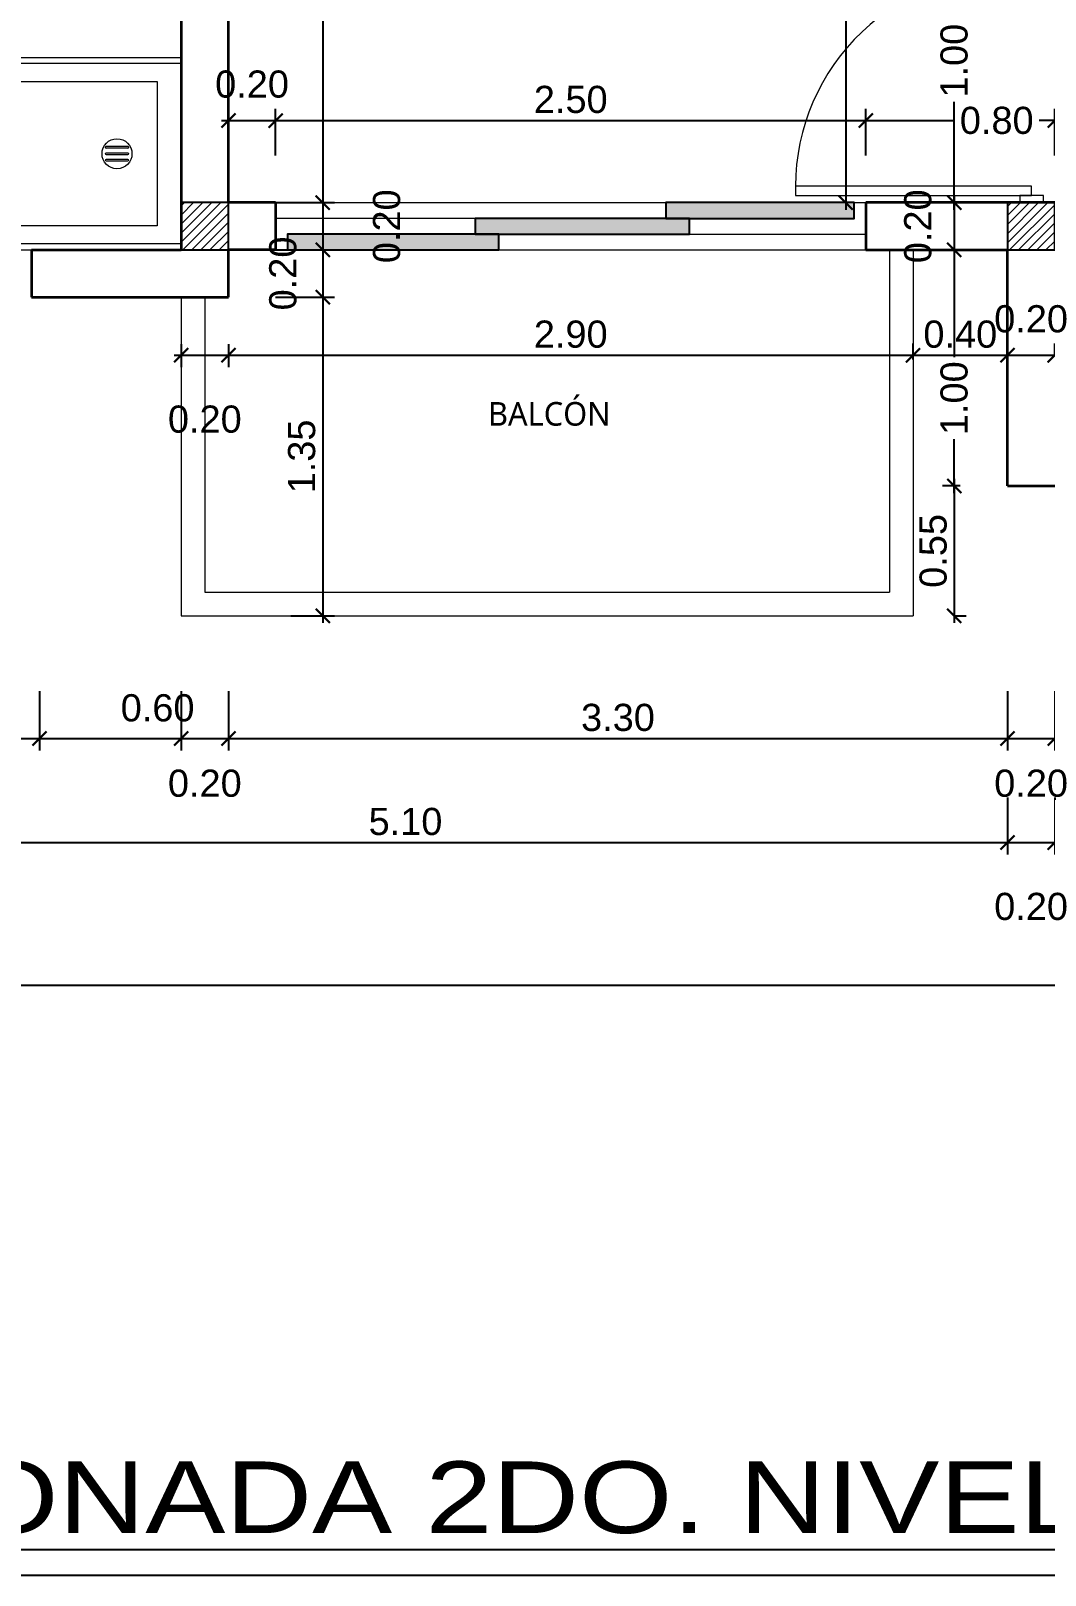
# Model space of a CAD drawing. Header units: feet. Extents: x -417 to 46, y -646 to -218.
# Drawn here: x -74.79 to -70.49, y -501.24 to -494.7 of the extents above; entities that cross this region are included whole.
import ezdxf

# ---------------------------------------------------------------- set-up
doc = ezdxf.new("R2010")
doc.units = ezdxf.units.FT
doc.header["$MEASUREMENT"] = 0
for name, color, linetype, lineweight in [('A-WALL', 4, 'Continuous', 25), ('DIM-COTAS', 1, 'Continuous', 5), ('P-SANR-FIXT', 2, 'Continuous', 9), ('Piso', 8, 'Continuous', 9), ('puertas', 8, 'Continuous', 9), ('TXT', 2, 'Continuous', 9)]:
    doc.layers.add(name, color=color, linetype=linetype, lineweight=lineweight)
for name, color, linetype in [('AGUASNEGRAS', 4, 'Continuous'), ('columna', 9, 'Continuous'), ('DIM', 10, 'Continuous'), ('PERT-VENT', 2, 'Continuous'), ('textos', 7, 'Continuous'), ('TEXXT', 8, 'Continuous')]:
    doc.layers.add(name, color=color, linetype=linetype)
doc.styles.add('ads', font='trebuc.ttf', dxfattribs={"height": 0.14})
doc.styles.add('DAMIAN', font='arial.ttf', dxfattribs={"height": 0.12})
doc.styles.get("Standard").update_dxf_attribs({"font": 'arial.ttf', "height": 0.115})
doc.dimstyles.new('KEILY', dxfattribs={"dimtxt": 0.115, "dimasz": 0.06, "dimexe": 0.05, "dimexo": 0.2, "dimgap": 0.03, "dimtad": 1, "dimzin": 1, "dimdsep": 46, "dimtxsty": 'Standard', "dimblk": 'ARCHTICK', "dimcen": 2.5, "dimdle": 0.03, "dimclrd": 256, "dimclre": 256, "dimclrt": 7, "dimadec": 0, "dimazin": 0, "dimtfac": 1, "dimtmove": 2, "dimatfit": 3, "dimfxl": 0.2, "dimfxlon": 1, "dimtolj": 1, "dimtzin": 1, "dimarcsym": 0})

# ---------------------------------------------------------------- blocks, each defined once
blk = doc.blocks.new('A$C4D292AF4')
at = {"layer": 'puertas'}
for points in [[(0.03, 0.05), (0.07, 0.05), (0.07, 1.05), (0.03, 1.05)], [(0, 0), (0.03, 0), (0.03, 0.1), (0, 0.1)], [(0.97, 0), (1, 0), (1, 0.1), (0.97, 0.1)]]:
    blk.add_lwpolyline(points, close=True, dxfattribs=at)
blk.add_arc((0.0677, 0.1465), 0.9035, 357.04812, 89.85557, dxfattribs=at)
blk = doc.blocks.new('A$C45091238')
for points in [[(1.6527, 0.1333), (2.45, 0.1333), (2.45, 0.2), (1.6527, 0.2)], [(0.8455, 0.0667), (1.7527, 0.0667), (1.7527, 0.1333), (0.8455, 0.1333)], [(0.05, 0), (0.9455, 0), (0.9455, 0.0667), (0.05, 0.0667)]]:
    blk.add_hatch(color=256).paths.add_polyline_path(points)
at = {"layer": 'PERT-VENT', "extrusion": (-6.28888e-16, -1.94037e-15, -1)}
for points in [[(-1.6527, 0.1333), (-2.45, 0.1333), (-2.45, 0.2), (-1.6527, 0.2)], [(-0.8455, 0.0667), (-1.7527, 0.0667), (-1.7527, 0.1333), (-0.8455, 0.1333)], [(-0.05, 0), (-0.9455, 0), (-0.9455, 0.0667), (-0.05, 0.0667)]]:
    blk.add_lwpolyline(points, close=True, dxfattribs=at)
at = {"layer": 'Piso'}
for p, q in [((0, 0.2), (2.5, 0.2)), ((0, 0), (2.5, 0))]:
    blk.add_line(p, q, dxfattribs=at)
at = {"layer": 'Piso', "extrusion": (-6.28888e-16, -1.94037e-15, -1)}
for p, q in [((0.8955, 0.1333), (0, 0.1333)), ((1.7527, 0.0667), (2.5, 0.0667))]:
    blk.add_line(p, q, dxfattribs=at)
blk = doc.blocks.new('A$C24CF40E6')
at = {"layer": 'P-SANR-FIXT', "extrusion": (-2.36783e-12, 8.94772e-16, -1)}
for p, q in [((0, 0.8144), (1.6, 0.8144)), ((1.6, 0.789), (0, 0.789)), ((1.6, 0.8144), (1.6, 0.789)), ((1.6, 0.0254), (1.6, 0.789)), ((0.1016, 0.7128), (1.4984, 0.7128)), ((1.4984, 0.7128), (1.4984, 0.1016)), ((1.2834, 0.4389), (1.3726, 0.4389)), ((1.3726, 0.4301), (1.2834, 0.4301)), ((1.2834, 0.4116), (1.3726, 0.4116)), ((1.3726, 0.4028), (1.2834, 0.4028)), ((1.2834, 0.3843), (1.3726, 0.3843)), ((1.3726, 0.3755), (1.2834, 0.3755)), ((1.4984, 0.1016), (0.1016, 0.1016))]:
    blk.add_line(p, q, dxfattribs=at)
at = {"layer": 'P-SANR-FIXT', "extrusion": (2.36783e-12, 8.94772e-16, -1)}
for p, q in [((0, 0.8144), (0, 0.789)), ((0, 0.0254), (0, 0.789)), ((0.1016, 0.7128), (0.1016, 0.1016))]:
    blk.add_line(p, q, dxfattribs=at)
at = {"layer": 'P-SANR-FIXT', "extrusion": (-2.36783e-12, -8.94772e-16, -1)}
for p, q in [((1.6, 0.0254), (0, 0.0254)), ((0, 0), (1.6, 0)), ((1.6, 0), (1.6, 0.0254))]:
    blk.add_line(p, q, dxfattribs=at)
at = {"layer": 'P-SANR-FIXT', "extrusion": (2.36783e-12, -8.94772e-16, -1)}
blk.add_line((0, 0), (0, 0.0254), dxfattribs=at)
at = {"layer": 'P-SANR-FIXT', "extrusion": (-2.36783e-12, 8.94772e-16, -1)}
for centre, radius, start, end in [((-1.328, 0.4072), 0.0635, 0, 180), ((-1.328, 0.4072), 0.0635, 0, 180), ((-1.328, 0.4072), 0.0635, 180, 0), ((-1.328, 0.4072), 0.0635, 180, 0), ((-1.2834, 0.4345), 0.00444, 270, 90), ((-1.2834, 0.4072), 0.00444, 270, 90), ((-1.3726, 0.4345), 0.00444, 90, 270), ((-1.3726, 0.4072), 0.00444, 90, 270), ((-1.2834, 0.3799), 0.00444, 270, 90), ((-1.3726, 0.3799), 0.00444, 90, 270)]:
    blk.add_arc(centre, radius, start, end, dxfattribs=at)
blk = doc.blocks.new('_ArchTick')
at = {"layer": 'DIM-COTAS', "color": 0, "const_width": 0.15}
blk.add_lwpolyline([(-0.5, -0.5), (0.5, 0.5)], dxfattribs=at)
blk = doc.blocks.new('*D2022')
at = {"layer": 'Defpoints', "color": 0, "transparency": 16777216}
for p in [(-75.5491, -495.8275), (-74.7491, -495.8275), (-74.7491, -497.6972)]:
    blk.add_point(p, dxfattribs=at)
at = {"layer": 'DIM', "lineweight": -2, "transparency": 16777216}
for p, q in [((-75.5491, -497.4972), (-75.5491, -497.7472)), ((-74.7491, -497.4972), (-74.7491, -497.7472)), ((-75.5791, -497.6972), (-74.7191, -497.6972))]:
    blk.add_line(p, q, dxfattribs=at)
at = {"layer": 'DIM', "lineweight": -2, "transparency": 16777216, "xscale": 0.06, "yscale": 0.06, "zscale": 0.06, "rotation": 180}
blk.add_blockref('_ArchTick', (-75.5491, -497.6972), dxfattribs=at)
at = {"layer": 'DIM', "lineweight": -2, "transparency": 16777216, "xscale": 0.06, "yscale": 0.06, "zscale": 0.06}
blk.add_blockref('_ArchTick', (-74.7491, -497.6972), dxfattribs=at)
at = {"layer": 'DIM', "color": 7, "transparency": 16777216, "insert": (-75.1491, -497.6085), "char_height": 0.115, "attachment_point": 5}
blk.add_mtext('\\A1;0.80', dxfattribs=at)
blk = doc.blocks.new('*D2023')
at = {"layer": 'Defpoints', "color": 0, "transparency": 16777216}
for p in [(-74.1491, -495.6275), (-74.7491, -495.8275), (-74.1491, -497.6972)]:
    blk.add_point(p, dxfattribs=at)
at = {"layer": 'DIM', "lineweight": -2, "transparency": 16777216}
for p, q in [((-74.7491, -497.4972), (-74.7491, -497.7472)), ((-74.1491, -497.4972), (-74.1491, -497.7472)), ((-74.7791, -497.6972), (-74.1191, -497.6972))]:
    blk.add_line(p, q, dxfattribs=at)
at = {"layer": 'DIM', "lineweight": -2, "transparency": 16777216, "xscale": 0.06, "yscale": 0.06, "zscale": 0.06, "rotation": 180}
blk.add_blockref('_ArchTick', (-74.7491, -497.6972), dxfattribs=at)
at = {"layer": 'DIM', "lineweight": -2, "transparency": 16777216, "xscale": 0.06, "yscale": 0.06, "zscale": 0.06}
blk.add_blockref('_ArchTick', (-74.1491, -497.6972), dxfattribs=at)
at = {"layer": 'DIM', "color": 7, "transparency": 16777216, "insert": (-74.2491, -497.5678), "char_height": 0.115, "attachment_point": 5}
blk.add_mtext('\\A1;0.60', dxfattribs=at)
blk = doc.blocks.new('*D2024')
at = {"layer": 'Defpoints', "color": 0, "transparency": 16777216}
for p in [(-74.1491, -495.6275), (-73.9491, -495.8275), (-73.9491, -497.6972)]:
    blk.add_point(p, dxfattribs=at)
at = {"layer": 'DIM', "lineweight": -2, "transparency": 16777216}
for p, q in [((-74.1491, -497.4972), (-74.1491, -497.7472)), ((-73.9491, -497.4972), (-73.9491, -497.7472)), ((-74.1791, -497.6972), (-73.9191, -497.6972))]:
    blk.add_line(p, q, dxfattribs=at)
at = {"layer": 'DIM', "lineweight": -2, "transparency": 16777216, "xscale": 0.06, "yscale": 0.06, "zscale": 0.06, "rotation": 180}
blk.add_blockref('_ArchTick', (-74.1491, -497.6972), dxfattribs=at)
at = {"layer": 'DIM', "lineweight": -2, "transparency": 16777216, "xscale": 0.06, "yscale": 0.06, "zscale": 0.06}
blk.add_blockref('_ArchTick', (-73.9491, -497.6972), dxfattribs=at)
at = {"layer": 'DIM', "color": 7, "transparency": 16777216, "insert": (-74.0491, -497.8872), "char_height": 0.115, "attachment_point": 5}
blk.add_mtext('\\A1;0.20', dxfattribs=at)
blk = doc.blocks.new('*D2025')
at = {"layer": 'Defpoints', "color": 0, "transparency": 16777216}
for p in [(-73.9491, -495.8275), (-70.6491, -496.6275), (-70.6491, -497.6972)]:
    blk.add_point(p, dxfattribs=at)
at = {"layer": 'DIM', "lineweight": -2, "transparency": 16777216}
for p, q in [((-73.9491, -497.4972), (-73.9491, -497.7472)), ((-70.6491, -497.4972), (-70.6491, -497.7472)), ((-73.9791, -497.6972), (-70.6191, -497.6972))]:
    blk.add_line(p, q, dxfattribs=at)
at = {"layer": 'DIM', "lineweight": -2, "transparency": 16777216, "xscale": 0.06, "yscale": 0.06, "zscale": 0.06, "rotation": 180}
blk.add_blockref('_ArchTick', (-73.9491, -497.6972), dxfattribs=at)
at = {"layer": 'DIM', "lineweight": -2, "transparency": 16777216, "xscale": 0.06, "yscale": 0.06, "zscale": 0.06}
blk.add_blockref('_ArchTick', (-70.6491, -497.6972), dxfattribs=at)
at = {"layer": 'DIM', "color": 7, "transparency": 16777216, "insert": (-72.2991, -497.6084), "char_height": 0.115, "attachment_point": 5}
blk.add_mtext('\\A1;3.30', dxfattribs=at)
blk = doc.blocks.new('*D2026')
at = {"layer": 'Defpoints', "color": 0, "transparency": 16777216}
for p in [(-70.6491, -496.6275), (-70.4491, -496.6275), (-70.4491, -497.6972)]:
    blk.add_point(p, dxfattribs=at)
at = {"layer": 'DIM', "lineweight": -2, "transparency": 16777216}
for p, q in [((-70.6491, -497.4972), (-70.6491, -497.7472)), ((-70.4491, -497.4972), (-70.4491, -497.7472)), ((-70.6791, -497.6972), (-70.4191, -497.6972))]:
    blk.add_line(p, q, dxfattribs=at)
at = {"layer": 'DIM', "lineweight": -2, "transparency": 16777216, "xscale": 0.06, "yscale": 0.06, "zscale": 0.06, "rotation": 180}
blk.add_blockref('_ArchTick', (-70.6491, -497.6972), dxfattribs=at)
at = {"layer": 'DIM', "lineweight": -2, "transparency": 16777216, "xscale": 0.06, "yscale": 0.06, "zscale": 0.06}
blk.add_blockref('_ArchTick', (-70.4491, -497.6972), dxfattribs=at)
at = {"layer": 'DIM', "color": 7, "transparency": 16777216, "insert": (-70.5491, -497.8872), "char_height": 0.115, "attachment_point": 5}
blk.add_mtext('\\A1;0.20', dxfattribs=at)
blk = doc.blocks.new('*D1775')
at = {"layer": 'Defpoints', "color": 0, "transparency": 16777216}
for p in [(-75.7491, -497.7472), (-70.6491, -497.7472), (-70.6491, -498.1379)]:
    blk.add_point(p, dxfattribs=at)
at = {"layer": 'DIM', "lineweight": -2, "transparency": 16777216}
for p, q in [((-75.7491, -497.9472), (-75.7491, -498.1879)), ((-70.6491, -497.9472), (-70.6491, -498.1879)), ((-75.7791, -498.1379), (-70.6191, -498.1379))]:
    blk.add_line(p, q, dxfattribs=at)
at = {"layer": 'DIM', "lineweight": -2, "transparency": 16777216, "xscale": 0.06, "yscale": 0.06, "zscale": 0.06, "rotation": 180}
blk.add_blockref('_ArchTick', (-75.7491, -498.1379), dxfattribs=at)
at = {"layer": 'DIM', "lineweight": -2, "transparency": 16777216, "xscale": 0.06, "yscale": 0.06, "zscale": 0.06}
blk.add_blockref('_ArchTick', (-70.6491, -498.1379), dxfattribs=at)
at = {"layer": 'DIM', "color": 7, "transparency": 16777216, "insert": (-73.1991, -498.0491), "char_height": 0.115, "attachment_point": 5}
blk.add_mtext('\\A1;5.10', dxfattribs=at)
blk = doc.blocks.new('*D1776')
at = {"layer": 'Defpoints', "color": 0, "transparency": 16777216}
for p in [(-70.6491, -497.7472), (-70.4491, -497.7472), (-70.4491, -498.1379)]:
    blk.add_point(p, dxfattribs=at)
at = {"layer": 'DIM', "lineweight": -2, "transparency": 16777216}
for p, q in [((-70.6491, -497.9472), (-70.6491, -498.1879)), ((-70.4491, -497.9472), (-70.4491, -498.1879)), ((-70.6791, -498.1379), (-70.4191, -498.1379))]:
    blk.add_line(p, q, dxfattribs=at)
at = {"layer": 'DIM', "lineweight": -2, "transparency": 16777216, "xscale": 0.06, "yscale": 0.06, "zscale": 0.06, "rotation": 180}
blk.add_blockref('_ArchTick', (-70.6491, -498.1379), dxfattribs=at)
at = {"layer": 'DIM', "lineweight": -2, "transparency": 16777216, "xscale": 0.06, "yscale": 0.06, "zscale": 0.06}
blk.add_blockref('_ArchTick', (-70.4491, -498.1379), dxfattribs=at)
at = {"layer": 'DIM', "color": 7, "transparency": 16777216, "insert": (-70.5491, -498.409), "char_height": 0.115, "attachment_point": 5}
blk.add_mtext('\\A1;0.20', dxfattribs=at)
blk = doc.blocks.new('*D1784')
at = {"layer": 'Defpoints', "color": 0, "transparency": 16777216}
for p in [(-80.2491, -497.7472), (-58.0491, -497.7472), (-80.2491, -498.7434)]:
    blk.add_point(p, dxfattribs=at)
at = {"layer": 'DIM', "lineweight": -2, "transparency": 16777216}
for p, q in [((-80.2491, -498.5434), (-80.2491, -498.7934)), ((-58.0491, -498.5434), (-58.0491, -498.7934)), ((-58.0191, -498.7434), (-80.2791, -498.7434))]:
    blk.add_line(p, q, dxfattribs=at)
at = {"layer": 'DIM', "lineweight": -2, "transparency": 16777216, "xscale": 0.06, "yscale": 0.06, "zscale": 0.06, "rotation": 180}
blk.add_blockref('_ArchTick', (-80.2491, -498.7434), dxfattribs=at)
at = {"layer": 'DIM', "lineweight": -2, "transparency": 16777216, "xscale": 0.06, "yscale": 0.06, "zscale": 0.06}
blk.add_blockref('_ArchTick', (-58.0491, -498.7434), dxfattribs=at)
at = {"layer": 'DIM', "color": 7, "transparency": 16777216, "insert": (-69.1491, -498.6547), "char_height": 0.115, "attachment_point": 5}
blk.add_mtext('\\A1;22.20', dxfattribs=at)
blk = doc.blocks.new('*D2076')
at = {"layer": 'Defpoints', "color": 0, "transparency": 16777216}
for p in [(-73.9491, -490.3275), (-73.9491, -495.4275), (-73.5496, -495.4275)]:
    blk.add_point(p, dxfattribs=at)
at = {"layer": 'DIM', "lineweight": -2, "transparency": 16777216}
for p, q in [((-73.7491, -490.3275), (-73.4996, -490.3275)), ((-73.5496, -490.2975), (-73.5496, -495.4575)), ((-73.7491, -495.4275), (-73.4996, -495.4275))]:
    blk.add_line(p, q, dxfattribs=at)
at = {"layer": 'DIM', "lineweight": -2, "transparency": 16777216, "xscale": 0.06, "yscale": 0.06, "zscale": 0.06}
for p, rotation in [((-73.5496, -490.3275), 90), ((-73.5496, -495.4275), 270)]:
    blk.add_blockref('_ArchTick', p, dxfattribs=dict(at, rotation=rotation))
at = {"layer": 'DIM', "color": 7, "transparency": 16777216, "insert": (-73.6383, -492.8775), "char_height": 0.115, "attachment_point": 5, "rotation": 90}
blk.add_mtext('\\A1;5.10', dxfattribs=at)
blk = doc.blocks.new('*D2077')
at = {"layer": 'Defpoints', "color": 0, "transparency": 16777216}
for p in [(-73.9491, -495.4275), (-73.9491, -495.6275), (-73.5496, -495.6275)]:
    blk.add_point(p, dxfattribs=at)
at = {"layer": 'DIM', "lineweight": -2, "transparency": 16777216}
for p, q in [((-73.7491, -495.4275), (-73.4996, -495.4275)), ((-73.5496, -495.3975), (-73.5496, -495.6575)), ((-73.7491, -495.6275), (-73.4996, -495.6275))]:
    blk.add_line(p, q, dxfattribs=at)
at = {"layer": 'DIM', "lineweight": -2, "transparency": 16777216, "xscale": 0.06, "yscale": 0.06, "zscale": 0.06}
for p, rotation in [((-73.5496, -495.4275), 90), ((-73.5496, -495.6275), 270)]:
    blk.add_blockref('_ArchTick', p, dxfattribs=dict(at, rotation=rotation))
at = {"layer": 'DIM', "color": 7, "transparency": 16777216, "insert": (-73.2785, -495.5275), "char_height": 0.115, "attachment_point": 5, "rotation": 90}
blk.add_mtext('\\A1;0.20', dxfattribs=at)
blk = doc.blocks.new('*D2078')
at = {"layer": 'Defpoints', "color": 0, "transparency": 16777216}
for p in [(-73.9491, -495.6275), (-73.9491, -495.8275), (-73.5496, -495.8275)]:
    blk.add_point(p, dxfattribs=at)
at = {"layer": 'DIM', "lineweight": -2, "transparency": 16777216}
for p, q in [((-73.7491, -495.6275), (-73.4996, -495.6275)), ((-73.5496, -495.5975), (-73.5496, -495.8575)), ((-73.7491, -495.8275), (-73.4996, -495.8275))]:
    blk.add_line(p, q, dxfattribs=at)
at = {"layer": 'DIM', "lineweight": -2, "transparency": 16777216, "xscale": 0.06, "yscale": 0.06, "zscale": 0.06}
for p, rotation in [((-73.5496, -495.6275), 90), ((-73.5496, -495.8275), 270)]:
    blk.add_blockref('_ArchTick', p, dxfattribs=dict(at, rotation=rotation))
at = {"layer": 'DIM', "color": 7, "transparency": 16777216, "insert": (-73.7182, -495.7275), "char_height": 0.115, "attachment_point": 5, "rotation": 90}
blk.add_mtext('\\A1;0.20', dxfattribs=at)
blk = doc.blocks.new('*D2079')
at = {"layer": 'Defpoints', "color": 0, "transparency": 16777216}
for p in [(-73.9491, -495.8275), (-73.8845, -497.1775), (-73.5496, -497.1775)]:
    blk.add_point(p, dxfattribs=at)
at = {"layer": 'DIM', "lineweight": -2, "transparency": 16777216}
for p, q in [((-73.7491, -495.8275), (-73.4996, -495.8275)), ((-73.5496, -495.7975), (-73.5496, -497.2075)), ((-73.6845, -497.1775), (-73.4996, -497.1775))]:
    blk.add_line(p, q, dxfattribs=at)
at = {"layer": 'DIM', "lineweight": -2, "transparency": 16777216, "xscale": 0.06, "yscale": 0.06, "zscale": 0.06}
for p, rotation in [((-73.5496, -495.8275), 90), ((-73.5496, -497.1775), 270)]:
    blk.add_blockref('_ArchTick', p, dxfattribs=dict(at, rotation=rotation))
at = {"layer": 'DIM', "color": 7, "transparency": 16777216, "insert": (-73.6384, -496.5025), "char_height": 0.115, "attachment_point": 5, "rotation": 90}
blk.add_mtext('\\A1;1.35', dxfattribs=at)
blk = doc.blocks.new('*D2112')
at = {"layer": 'Defpoints', "color": 0, "transparency": 16777216}
for p in [(-72.4491, -489.1275), (-71.3346, -495.4275), (-71.1442, -495.4275)]:
    blk.add_point(p, dxfattribs=at)
at = {"layer": 'DIM', "lineweight": -2, "transparency": 16777216}
for p, q in [((-71.3346, -489.0975), (-71.3346, -495.4575)), ((-71.5346, -489.1275), (-71.2846, -489.1275)), ((-71.3346, -495.4275), (-71.3846, -495.4275))]:
    blk.add_line(p, q, dxfattribs=at)
at = {"layer": 'DIM', "lineweight": -2, "transparency": 16777216, "xscale": 0.06, "yscale": 0.06, "zscale": 0.06}
for p, rotation in [((-71.3346, -489.1275), 90), ((-71.3346, -495.4275), 270)]:
    blk.add_blockref('_ArchTick', p, dxfattribs=dict(at, rotation=rotation))
at = {"layer": 'DIM', "color": 7, "transparency": 16777216, "insert": (-71.4233, -492.2775), "char_height": 0.115, "attachment_point": 5, "rotation": 90}
blk.add_mtext('\\A1;6.30', dxfattribs=at)
blk = doc.blocks.new('*D2055')
at = {"layer": 'Defpoints', "color": 0, "transparency": 16777216}
for p in [(-70.6491, -494.4275), (-70.8749, -495.4275), (-70.6622, -495.4275)]:
    blk.add_point(p, dxfattribs=at)
at = {"layer": 'DIM', "lineweight": -2, "transparency": 16777216}
for p, q in [((-70.8491, -494.4275), (-70.9249, -494.4275)), ((-70.8749, -494.3975), (-70.8749, -494.6526)), ((-70.8749, -495.4575), (-70.8749, -495.0001)), ((-70.8622, -495.4275), (-70.9249, -495.4275))]:
    blk.add_line(p, q, dxfattribs=at)
at = {"layer": 'DIM', "lineweight": -2, "transparency": 16777216, "xscale": 0.06, "yscale": 0.06, "zscale": 0.06}
for p, rotation in [((-70.8749, -494.4275), 90), ((-70.8749, -495.4275), 270)]:
    blk.add_blockref('_ArchTick', p, dxfattribs=dict(at, rotation=rotation))
at = {"layer": 'DIM', "color": 7, "transparency": 16777216, "insert": (-70.8749, -494.8263), "char_height": 0.115, "attachment_point": 5, "rotation": 90}
blk.add_mtext('\\A1;1.00', dxfattribs=at)
blk = doc.blocks.new('*D2056')
at = {"layer": 'Defpoints', "color": 0, "transparency": 16777216}
for p in [(-70.6622, -495.4275), (-70.8749, -495.6275), (-70.6491, -495.6275)]:
    blk.add_point(p, dxfattribs=at)
at = {"layer": 'DIM', "lineweight": -2, "transparency": 16777216}
for p, q in [((-70.8622, -495.4275), (-70.9249, -495.4275)), ((-70.8749, -495.3975), (-70.8749, -495.6575)), ((-70.8491, -495.6275), (-70.9249, -495.6275))]:
    blk.add_line(p, q, dxfattribs=at)
at = {"layer": 'DIM', "lineweight": -2, "transparency": 16777216, "xscale": 0.06, "yscale": 0.06, "zscale": 0.06}
for p, rotation in [((-70.8749, -495.4275), 90), ((-70.8749, -495.6275), 270)]:
    blk.add_blockref('_ArchTick', p, dxfattribs=dict(at, rotation=rotation))
at = {"layer": 'DIM', "color": 7, "transparency": 16777216, "insert": (-71.0286, -495.5275), "char_height": 0.115, "attachment_point": 5, "rotation": 90}
blk.add_mtext('\\A1;0.20', dxfattribs=at)
blk = doc.blocks.new('*D2057')
at = {"layer": 'Defpoints', "color": 0, "transparency": 16777216}
for p in [(-70.6491, -495.6275), (-70.8749, -496.6275), (-70.6491, -496.6275)]:
    blk.add_point(p, dxfattribs=at)
at = {"layer": 'DIM', "lineweight": -2, "transparency": 16777216}
for p, q in [((-70.8491, -495.6275), (-70.9249, -495.6275)), ((-70.8749, -495.5975), (-70.8749, -496.0819)), ((-70.8749, -496.6575), (-70.8749, -496.4294)), ((-70.8491, -496.6275), (-70.9249, -496.6275))]:
    blk.add_line(p, q, dxfattribs=at)
at = {"layer": 'DIM', "lineweight": -2, "transparency": 16777216, "xscale": 0.06, "yscale": 0.06, "zscale": 0.06}
for p, rotation in [((-70.8749, -495.6275), 90), ((-70.8749, -496.6275), 270)]:
    blk.add_blockref('_ArchTick', p, dxfattribs=dict(at, rotation=rotation))
at = {"layer": 'DIM', "color": 7, "transparency": 16777216, "insert": (-70.8749, -496.2557), "char_height": 0.115, "attachment_point": 5, "rotation": 90}
blk.add_mtext('\\A1;1.00', dxfattribs=at)
blk = doc.blocks.new('*D2058')
at = {"layer": 'Defpoints', "color": 0, "transparency": 16777216}
for p in [(-70.6491, -496.6275), (-71.0491, -497.1775), (-70.8749, -497.1775)]:
    blk.add_point(p, dxfattribs=at)
at = {"layer": 'DIM', "lineweight": -2, "transparency": 16777216}
for p, q in [((-70.8749, -496.5975), (-70.8749, -497.2075)), ((-70.8491, -496.6275), (-70.9249, -496.6275)), ((-70.8749, -497.1775), (-70.8249, -497.1775))]:
    blk.add_line(p, q, dxfattribs=at)
at = {"layer": 'DIM', "lineweight": -2, "transparency": 16777216, "xscale": 0.06, "yscale": 0.06, "zscale": 0.06}
for p, rotation in [((-70.8749, -496.6275), 90), ((-70.8749, -497.1775), 270)]:
    blk.add_blockref('_ArchTick', p, dxfattribs=dict(at, rotation=rotation))
at = {"layer": 'DIM', "color": 7, "transparency": 16777216, "insert": (-70.9636, -496.9025), "char_height": 0.115, "attachment_point": 5, "rotation": 90}
blk.add_mtext('\\A1;0.55', dxfattribs=at)
blk = doc.blocks.new('*D2113')
at = {"layer": 'Defpoints', "color": 0, "transparency": 16777216}
for p in [(-73.7491, -495.0797), (-73.9491, -495.4275), (-73.7491, -495.4275)]:
    blk.add_point(p, dxfattribs=at)
at = {"layer": 'DIM', "lineweight": -2, "transparency": 16777216}
for p, q in [((-73.9491, -495.2275), (-73.9491, -495.0297)), ((-73.7491, -495.2275), (-73.7491, -495.0297)), ((-73.9791, -495.0797), (-73.7191, -495.0797))]:
    blk.add_line(p, q, dxfattribs=at)
at = {"layer": 'DIM', "lineweight": -2, "transparency": 16777216, "xscale": 0.06, "yscale": 0.06, "zscale": 0.06, "rotation": 180}
blk.add_blockref('_ArchTick', (-73.9491, -495.0797), dxfattribs=at)
at = {"layer": 'DIM', "lineweight": -2, "transparency": 16777216, "xscale": 0.06, "yscale": 0.06, "zscale": 0.06}
blk.add_blockref('_ArchTick', (-73.7491, -495.0797), dxfattribs=at)
at = {"layer": 'DIM', "color": 7, "transparency": 16777216, "insert": (-73.8491, -494.926), "char_height": 0.115, "attachment_point": 5}
blk.add_mtext('\\A1;0.20', dxfattribs=at)
blk = doc.blocks.new('*D2114')
at = {"layer": 'Defpoints', "color": 0, "transparency": 16777216}
for p in [(-71.2491, -495.0797), (-73.7491, -495.4275), (-71.2491, -495.4275)]:
    blk.add_point(p, dxfattribs=at)
at = {"layer": 'DIM', "lineweight": -2, "transparency": 16777216}
for p, q in [((-73.7491, -495.2275), (-73.7491, -495.0297)), ((-71.2491, -495.2275), (-71.2491, -495.0297)), ((-73.7791, -495.0797), (-71.2191, -495.0797))]:
    blk.add_line(p, q, dxfattribs=at)
at = {"layer": 'DIM', "lineweight": -2, "transparency": 16777216, "xscale": 0.06, "yscale": 0.06, "zscale": 0.06, "rotation": 180}
blk.add_blockref('_ArchTick', (-73.7491, -495.0797), dxfattribs=at)
at = {"layer": 'DIM', "lineweight": -2, "transparency": 16777216, "xscale": 0.06, "yscale": 0.06, "zscale": 0.06}
blk.add_blockref('_ArchTick', (-71.2491, -495.0797), dxfattribs=at)
at = {"layer": 'DIM', "color": 7, "transparency": 16777216, "insert": (-72.4991, -494.991), "char_height": 0.115, "attachment_point": 5}
blk.add_mtext('\\A1;2.50', dxfattribs=at)
blk = doc.blocks.new('*D2104')
at = {"layer": 'Defpoints', "color": 0, "transparency": 16777216}
for p in [(-70.4491, -495.0797), (-71.2491, -495.4275), (-70.4491, -495.4275)]:
    blk.add_point(p, dxfattribs=at)
at = {"layer": 'DIM', "lineweight": -2, "transparency": 16777216}
for p, q in [((-71.2491, -495.2275), (-71.2491, -495.0297)), ((-70.4491, -495.2275), (-70.4491, -495.0297)), ((-71.2791, -495.0797), (-70.8739, -495.0797)), ((-70.4191, -495.0797), (-70.5156, -495.0797))]:
    blk.add_line(p, q, dxfattribs=at)
at = {"layer": 'DIM', "lineweight": -2, "transparency": 16777216, "xscale": 0.06, "yscale": 0.06, "zscale": 0.06, "rotation": 180}
blk.add_blockref('_ArchTick', (-71.2491, -495.0797), dxfattribs=at)
at = {"layer": 'DIM', "lineweight": -2, "transparency": 16777216, "xscale": 0.06, "yscale": 0.06, "zscale": 0.06}
blk.add_blockref('_ArchTick', (-70.4491, -495.0797), dxfattribs=at)
at = {"layer": 'DIM', "color": 7, "transparency": 16777216, "insert": (-70.6947, -495.0797), "char_height": 0.115, "attachment_point": 5}
blk.add_mtext('\\A1;0.80', dxfattribs=at)
blk = doc.blocks.new('*D2109')
at = {"layer": 'Defpoints', "color": 0, "transparency": 16777216}
for p in [(-74.1491, -495.8275), (-73.9491, -495.8275), (-73.9491, -496.0738)]:
    blk.add_point(p, dxfattribs=at)
at = {"layer": 'DIM', "lineweight": -2, "transparency": 16777216}
for p, q in [((-74.1491, -496.0275), (-74.1491, -496.1238)), ((-73.9491, -496.0275), (-73.9491, -496.1238)), ((-74.1791, -496.0738), (-73.9191, -496.0738))]:
    blk.add_line(p, q, dxfattribs=at)
at = {"layer": 'DIM', "lineweight": -2, "transparency": 16777216, "xscale": 0.06, "yscale": 0.06, "zscale": 0.06, "rotation": 180}
blk.add_blockref('_ArchTick', (-74.1491, -496.0738), dxfattribs=at)
at = {"layer": 'DIM', "lineweight": -2, "transparency": 16777216, "xscale": 0.06, "yscale": 0.06, "zscale": 0.06}
blk.add_blockref('_ArchTick', (-73.9491, -496.0738), dxfattribs=at)
at = {"layer": 'DIM', "color": 7, "transparency": 16777216, "insert": (-74.0491, -496.345), "char_height": 0.115, "attachment_point": 5}
blk.add_mtext('\\A1;0.20', dxfattribs=at)
blk = doc.blocks.new('*D1989')
at = {"layer": 'Defpoints', "color": 0, "transparency": 16777216}
for p in [(-73.9491, -495.8275), (-71.0491, -496.0738), (-71.0491, -496.292)]:
    blk.add_point(p, dxfattribs=at)
at = {"layer": 'DIM', "lineweight": -2, "transparency": 16777216}
for p, q in [((-73.9491, -496.0275), (-73.9491, -496.1238)), ((-71.0491, -496.092), (-71.0491, -496.0238)), ((-73.9791, -496.0738), (-71.0191, -496.0738))]:
    blk.add_line(p, q, dxfattribs=at)
at = {"layer": 'DIM', "lineweight": -2, "transparency": 16777216, "xscale": 0.06, "yscale": 0.06, "zscale": 0.06, "rotation": 180}
blk.add_blockref('_ArchTick', (-73.9491, -496.0738), dxfattribs=at)
at = {"layer": 'DIM', "lineweight": -2, "transparency": 16777216, "xscale": 0.06, "yscale": 0.06, "zscale": 0.06}
blk.add_blockref('_ArchTick', (-71.0491, -496.0738), dxfattribs=at)
at = {"layer": 'DIM', "color": 7, "transparency": 16777216, "insert": (-72.4991, -495.9851), "char_height": 0.115, "attachment_point": 5}
blk.add_mtext('\\A1;2.90', dxfattribs=at)
blk = doc.blocks.new('*D1990')
at = {"layer": 'Defpoints', "color": 0, "transparency": 16777216}
for p in [(-70.6491, -496.0738), (-71.0491, -496.292), (-70.6491, -496.2775)]:
    blk.add_point(p, dxfattribs=at)
at = {"layer": 'DIM', "lineweight": -2, "transparency": 16777216}
for p, q in [((-71.0491, -496.092), (-71.0491, -496.0238)), ((-70.6491, -496.0775), (-70.6491, -496.0238)), ((-71.0791, -496.0738), (-70.6191, -496.0738))]:
    blk.add_line(p, q, dxfattribs=at)
at = {"layer": 'DIM', "lineweight": -2, "transparency": 16777216, "xscale": 0.06, "yscale": 0.06, "zscale": 0.06, "rotation": 180}
blk.add_blockref('_ArchTick', (-71.0491, -496.0738), dxfattribs=at)
at = {"layer": 'DIM', "lineweight": -2, "transparency": 16777216, "xscale": 0.06, "yscale": 0.06, "zscale": 0.06}
blk.add_blockref('_ArchTick', (-70.6491, -496.0738), dxfattribs=at)
at = {"layer": 'DIM', "color": 7, "transparency": 16777216, "insert": (-70.8491, -495.9851), "char_height": 0.115, "attachment_point": 5}
blk.add_mtext('\\A1;0.40', dxfattribs=at)
blk = doc.blocks.new('*D1991')
at = {"layer": 'Defpoints', "color": 0, "transparency": 16777216}
for p in [(-70.4491, -496.0738), (-70.6491, -496.2775), (-70.4491, -496.2411)]:
    blk.add_point(p, dxfattribs=at)
at = {"layer": 'DIM', "lineweight": -2, "transparency": 16777216}
for p, q in [((-70.6491, -496.0775), (-70.6491, -496.0238)), ((-70.4491, -496.0738), (-70.4491, -496.0238)), ((-70.6791, -496.0738), (-70.4191, -496.0738))]:
    blk.add_line(p, q, dxfattribs=at)
at = {"layer": 'DIM', "lineweight": -2, "transparency": 16777216, "xscale": 0.06, "yscale": 0.06, "zscale": 0.06, "rotation": 180}
blk.add_blockref('_ArchTick', (-70.6491, -496.0738), dxfattribs=at)
at = {"layer": 'DIM', "lineweight": -2, "transparency": 16777216, "xscale": 0.06, "yscale": 0.06, "zscale": 0.06}
blk.add_blockref('_ArchTick', (-70.4491, -496.0738), dxfattribs=at)
at = {"layer": 'DIM', "color": 7, "transparency": 16777216, "insert": (-70.5491, -495.9201), "char_height": 0.115, "attachment_point": 5}
blk.add_mtext('\\A1;0.20', dxfattribs=at)
blk = doc.blocks.new('A$C012446DC')
at = {"layer": 'Piso'}
h = blk.add_hatch(dxfattribs=at)
h.set_pattern_fill('ANSI31', color=256, scale=0.008571, angle=180)
h.set_pattern_definition([(225, (206536.064322, 1154820.960068), (0.0192434059784, -0.0192434059784), [])])
h.paths.add_polyline_path([(0, 0), (0.2, 0), (0.2, 0.2), (0, 0.2)])
at = {"layer": 'columna'}
blk.add_lwpolyline([(0.2, 0.2), (0, 0.2), (0, 0), (0.2, 0)], close=True, dxfattribs=at)
blk = doc.blocks.new('A$C791B5281')
for p in [(0, 0, 1.2387), (3.5, 0, 1.2387)]:
    blk.add_blockref('A$C012446DC', p)

msp = doc.modelspace()

# ---------------------------------------------------------------- linework, layer by layer
at = {"layer": 'A-WALL', "lineweight": 35, "extrusion": (-2.36783e-12, 8.94772e-16, -1)}
for p, q in [((-73.9491, -495.4275), (-73.9491, -490.3275)), ((-74.1491, -493.0817), (-74.1491, -495.6275)), ((-73.7491, -495.4275), (-73.9491, -495.4275)), ((-70.4491, -495.4275), (-71.2491, -495.4275)), ((-71.2491, -495.4275), (-71.2491, -495.6275)), ((-70.4491, -495.4275), (-71.2491, -495.4275)), ((-74.7829, -495.6275), (-74.1491, -495.6275)), ((-73.7491, -495.6275), (-73.9491, -495.6275)), ((-73.9491, -495.8275), (-73.9491, -495.6275)), ((-73.7491, -495.6275), (-73.9491, -495.6275)), ((-71.2491, -495.6275), (-70.6491, -495.6275)), ((-70.6491, -496.6275), (-70.6491, -495.6275)), ((-70.6491, -496.6275), (-70.6491, -495.6275)), ((-74.7829, -495.8275), (-73.9491, -495.8275)), ((-70.6491, -496.6275), (-69.6491, -496.6275)), ((-70.6491, -496.6275), (-69.6491, -496.6275))]:
    msp.add_line(p, q, dxfattribs=at)
at = {"layer": 'A-WALL', "lineweight": 35}
for p, q in [((-73.7491, -495.4275), (-73.7491, -495.6275)), ((-73.7491, -495.4275), (-73.7491, -495.6275)), ((-74.7829, -495.6275), (-74.7829, -495.8275)), ((-74.7829, -495.6275), (-74.7829, -495.8275))]:
    msp.add_line(p, q, dxfattribs=at)
at = {"layer": 'AGUASNEGRAS', "extrusion": (-2.36783e-12, 8.94772e-16, -1)}
msp.add_line((-71.2491, -495.4275), (-71.2491, -495.6275), dxfattribs=at)
at = {"layer": 'P-SANR-FIXT'}
for p, q in [((-71.1491, -495.6275), (-71.1491, -497.0775)), ((-71.1491, -495.6275), (-71.1491, -497.0775)), ((-71.0491, -495.6275), (-71.0491, -497.1775)), ((-71.0491, -495.6275), (-71.0491, -497.1775)), ((-74.1491, -495.8275), (-74.1491, -497.1775)), ((-74.1491, -495.8275), (-74.1491, -497.1775)), ((-74.0491, -495.8275), (-74.0491, -497.0775)), ((-74.0491, -495.8275), (-74.0491, -497.0775)), ((-74.0491, -497.0775), (-71.1491, -497.0775)), ((-74.0491, -497.0775), (-71.1491, -497.0775)), ((-74.1491, -497.1775), (-71.0491, -497.1775)), ((-74.1491, -497.1775), (-71.0491, -497.1775))]:
    msp.add_line(p, q, dxfattribs=at)
at = {"layer": 'TEXXT', "color": 4}
msp.add_line((-79.3486, -501.1314), (-66.4047, -501.1314), dxfattribs=at)
at = {"layer": 'TEXXT', "color": 3}
msp.add_line((-79.3486, -501.2405), (-66.281, -501.2405), dxfattribs=at)

# ---------------------------------------------------------------- block references
for name, p in [('A$C791B5281', (-74.1491, -495.6275, -1.2387)), ('A$C24CF40E6', (-75.7491, -495.6275))]:
    msp.add_blockref(name, p)
at = {"layer": 'Piso'}
msp.add_blockref('A$C45091238', (-73.7491, -495.6275), dxfattribs=at)
at = {"layer": 'puertas', "extrusion": (-2.36783e-12, 8.94772e-16, -1), "xscale": -1, "rotation": 270}
msp.add_blockref('A$C4D292AF4', (70.4973, -495.4275), dxfattribs=at)

# ---------------------------------------------------------------- texts
at = {"layer": 'textos', "color": 7, "style": 'DAMIAN', "width": 1.2}
msp.add_text('PLANTA DIMENSIONADA 2DO. NIVEL, BLOQUE B', height=0.303465, dxfattribs=at).set_placement((-79.3042, -501.0624))
at = {"layer": 'TXT', "insert": (-72.5901, -496.272), "char_height": 0.1, "width": 2.838, "attachment_point": 2, "style": 'ads'}
msp.add_mtext('BALCÓN', dxfattribs=at)

# ---------------------------------------------------------------- dimensions: what is measured, and where the dimension line sits
at = {"layer": 'DIM'}
for base, p1, p2, picture, middle in [((-71.3346, -495.4275), (-72.4491, -489.1275), (-71.1442, -495.4275), '*D2112', (-71.4233, -492.2775)), ((-73.5496, -495.4275), (-73.9491, -490.3275), (-73.9491, -495.4275), '*D2076', (-73.6383, -492.8775)), ((-73.5496, -495.6275), (-73.9491, -495.4275), (-73.9491, -495.6275), '*D2077', (-73.2785, -495.5275)), ((-70.8749, -495.6275), (-70.6622, -495.4275), (-70.6491, -495.6275), '*D2056', (-71.0286, -495.5275)), ((-73.5496, -497.1775), (-73.9491, -495.8275), (-73.8845, -497.1775), '*D2079', (-73.6384, -496.5025)), ((-70.8749, -497.1775), (-70.6491, -496.6275), (-71.0491, -497.1775), '*D2058', (-70.9636, -496.9025))]:
    dim = msp.add_linear_dim(base=base, p1=p1, p2=p2, angle=90, dimstyle='KEILY', dxfattribs=at)
    dim.commit()
    dim.dimension.update_dxf_attribs({"geometry": picture, "text_midpoint": middle})
for base, p1, p2, picture, middle in [((-70.8749, -495.4275), (-70.6491, -494.4275), (-70.6622, -495.4275), '*D2055', (-70.8749, -494.8263)), ((-73.5496, -495.8275), (-73.9491, -495.6275), (-73.9491, -495.8275), '*D2078', (-73.7182, -495.7275)), ((-70.8749, -496.6275), (-70.6491, -495.6275), (-70.6491, -496.6275), '*D2057', (-70.8749, -496.2557))]:
    dim = msp.add_linear_dim(base=base, p1=p1, p2=p2, angle=90, dimstyle='KEILY', dxfattribs=at)
    dim.commit()
    dim.dimension.update_dxf_attribs({"geometry": picture, "text_midpoint": middle, "dimtype": 160})
for base, p1, p2, picture, middle in [((-73.7491, -495.0797), (-73.9491, -495.4275), (-73.7491, -495.4275), '*D2113', (-73.8491, -494.926)), ((-71.2491, -495.0797), (-73.7491, -495.4275), (-71.2491, -495.4275), '*D2114', (-72.4991, -494.991)), ((-74.7491, -497.6972), (-75.5491, -495.8275), (-74.7491, -495.8275), '*D2022', (-75.1491, -497.6085)), ((-73.9491, -496.0738), (-74.1491, -495.8275), (-73.9491, -495.8275), '*D2109', (-74.0491, -496.345)), ((-70.6491, -497.6972), (-73.9491, -495.8275), (-70.6491, -496.6275), '*D2025', (-72.2991, -497.6084)), ((-71.0491, -496.0738), (-73.9491, -495.8275), (-71.0491, -496.292), '*D1989', (-72.4991, -495.9851)), ((-70.4491, -496.0738), (-70.6491, -496.2775), (-70.4491, -496.2411), '*D1991', (-70.5491, -495.9201)), ((-70.6491, -496.0738), (-71.0491, -496.292), (-70.6491, -496.2775), '*D1990', (-70.8491, -495.9851)), ((-80.2491, -498.7434), (-58.0491, -497.7472), (-80.2491, -497.7472), '*D1784', (-69.1491, -498.6547)), ((-70.6491, -498.1379), (-75.7491, -497.7472), (-70.6491, -497.7472), '*D1775', (-73.1991, -498.0491)), ((-70.4491, -498.1379), (-70.6491, -497.7472), (-70.4491, -497.7472), '*D1776', (-70.5491, -498.409))]:
    dim = msp.add_linear_dim(base=base, p1=p1, p2=p2, dimstyle='KEILY', dxfattribs=at)
    dim.commit()
    dim.dimension.update_dxf_attribs({"geometry": picture, "text_midpoint": middle})
for base, p1, p2, picture, middle in [((-70.4491, -495.0797), (-71.2491, -495.4275), (-70.4491, -495.4275), '*D2104', (-70.6947, -495.0797)), ((-74.1491, -497.6972), (-74.7491, -495.8275), (-74.1491, -495.6275), '*D2023', (-74.2491, -497.5678)), ((-73.9491, -497.6972), (-74.1491, -495.6275), (-73.9491, -495.8275), '*D2024', (-74.0491, -497.8872)), ((-70.4491, -497.6972), (-70.6491, -496.6275), (-70.4491, -496.6275), '*D2026', (-70.5491, -497.8872))]:
    dim = msp.add_linear_dim(base=base, p1=p1, p2=p2, dimstyle='KEILY', dxfattribs=at)
    dim.commit()
    dim.dimension.update_dxf_attribs({"geometry": picture, "text_midpoint": middle, "dimtype": 160})

doc.saveas('drawing.dxf')
